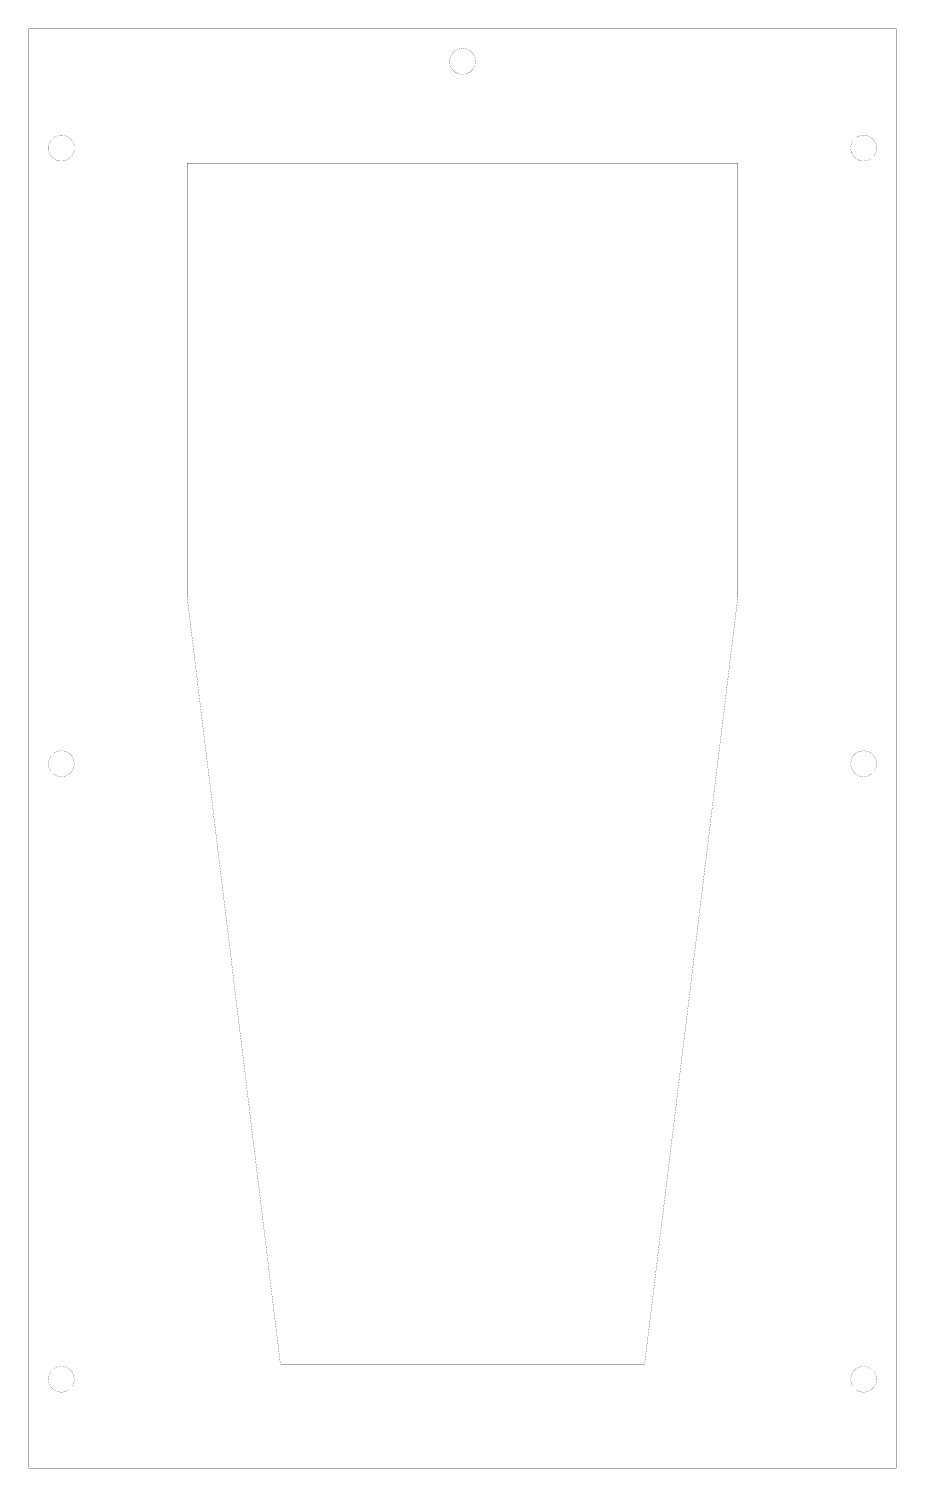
# Model space of a CAD drawing. Extents: x 0 to 7.9, y 0 to 13.1.
import ezdxf

# ---------------------------------------------------------------- set-up
doc = ezdxf.new("R2010")
doc.units = 0
doc.layers.get('0').update_dxf_attribs({"linetype": 'CONTINUOUS'})

msp = doc.modelspace()

# ---------------------------------------------------------------- linework, layer by layer
at = {"color": 5, "const_width": 0.001488}
for points in [[(7.91342, 0.039334), (0.039388, 0.039334), (0.039388, 13.1102), (7.91342, 13.1102), (7.91342, 0.039334)], [(3.86393, 12.8515), (3.85813, 12.8149), (3.86393, 12.7784), (3.88075, 12.7454), (3.9069, 12.7193), (3.93983, 12.7025), (3.9764, 12.6968), (3.99983, 12.7005), (4.01292, 12.7025), (4.04585, 12.7193), (4.072, 12.7454), (4.08882, 12.7784), (4.09462, 12.8149), (4.08882, 12.8515), (4.072, 12.8845), (4.04585, 12.9106), (4.01292, 12.9274), (3.99983, 12.9294), (3.9764, 12.9332), (3.93983, 12.9274), (3.9069, 12.9106), (3.88075, 12.8845), (3.86393, 12.8515)], [(0.447103, 11.991), (0.452203, 12.0152), (0.452203, 12.0399), (0.451878, 12.0416), (0.447103, 12.0641), (0.437011, 12.0867), (0.422472, 12.1066), (0.404135, 12.1232), (0.382704, 12.1355), (0.359213, 12.1432), (0.334636, 12.1458), (0.310058, 12.1432), (0.286567, 12.1355), (0.265136, 12.1232), (0.246799, 12.1066), (0.23226, 12.0867), (0.222222, 12.0641), (0.217449, 12.0416), (0.217068, 12.0399), (0.217068, 12.0152), (0.222222, 11.991), (0.23226, 11.9685), (0.246799, 11.9485), (0.265136, 11.932), (0.286567, 11.9195), (0.290853, 11.9182), (0.310058, 11.9119), (0.334636, 11.9094), (0.359213, 11.9119), (0.382704, 11.9195), (0.404135, 11.932), (0.422472, 11.9485), (0.437011, 11.9685), (0.447103, 11.991)], [(7.5816, 11.9151), (7.61811, 11.9094), (7.65462, 11.9151), (7.68761, 11.932), (7.71376, 11.9581), (7.73058, 11.991), (7.73633, 12.0276), (7.7341, 12.0416), (7.73058, 12.0641), (7.71376, 12.0971), (7.68761, 12.1232), (7.65462, 12.14), (7.61811, 12.1458), (7.5816, 12.14), (7.54861, 12.1232), (7.52246, 12.0971), (7.50564, 12.0641), (7.50211, 12.0416), (7.49994, 12.0276), (7.50564, 11.991), (7.52246, 11.9581), (7.54861, 11.932), (7.5816, 11.9151)], [(2.32275, 11.8899), (1.47624, 11.8899), (1.47624, 7.95281), (2.32275, 0.984158), (2.32275, 0.984212), (5.62999, 0.984212), (6.278, 6.31885), (6.47646, 7.95281), (6.47646, 11.8899), (2.32275, 11.8899)], [(0.430122, 6.36751), (0.445367, 6.39751), (0.446886, 6.40044), (0.452692, 6.43696), (0.446886, 6.47353), (0.430122, 6.50646), (0.403971, 6.53267), (0.371039, 6.54949), (0.334581, 6.55528), (0.298014, 6.54949), (0.265136, 6.53267), (0.238986, 6.50646), (0.222222, 6.47353), (0.216417, 6.43696), (0.222222, 6.40044), (0.223742, 6.39751), (0.238986, 6.36751), (0.265136, 6.34142), (0.298014, 6.3246), (0.334581, 6.31885), (0.371039, 6.3246), (0.403971, 6.34142), (0.430122, 6.36751)], [(7.71376, 6.36751), (7.729, 6.39751), (7.73058, 6.40044), (7.73633, 6.43696), (7.73058, 6.47353), (7.71376, 6.50646), (7.68767, 6.53267), (7.65474, 6.54949), (7.61817, 6.55528), (7.58171, 6.54949), (7.54878, 6.53267), (7.52263, 6.50646), (7.50586, 6.47353), (7.50006, 6.43696), (7.50586, 6.40044), (7.50738, 6.39751), (7.52263, 6.36751), (7.54878, 6.34142), (7.58171, 6.3246), (7.61817, 6.31885), (7.65474, 6.3246), (7.68767, 6.34142), (7.71376, 6.36751)], [(0.371039, 0.958931), (0.334581, 0.964681), (0.298014, 0.958931), (0.265136, 0.942111), (0.238986, 0.915961), (0.238336, 0.91466), (0.222222, 0.883029), (0.216417, 0.846463), (0.222222, 0.80995), (0.238986, 0.777018), (0.265136, 0.750868), (0.298014, 0.73405), (0.334581, 0.72819), (0.371039, 0.73405), (0.403971, 0.750868), (0.430122, 0.777018), (0.446886, 0.80995), (0.452692, 0.846463), (0.446886, 0.883029), (0.430772, 0.91466), (0.430122, 0.915961), (0.403971, 0.942111), (0.371039, 0.958931)], [(7.65474, 0.958931), (7.61817, 0.964681), (7.58171, 0.958931), (7.54878, 0.942111), (7.52263, 0.915961), (7.52197, 0.91466), (7.50586, 0.883029), (7.50006, 0.846463), (7.50586, 0.80995), (7.52263, 0.777018), (7.54878, 0.750868), (7.58171, 0.73405), (7.61817, 0.72819), (7.65474, 0.73405), (7.68767, 0.750868), (7.71376, 0.777018), (7.73058, 0.80995), (7.73633, 0.846463), (7.73058, 0.883029), (7.71446, 0.91466), (7.71376, 0.915961), (7.68767, 0.942111), (7.65474, 0.958931)]]:
    msp.add_lwpolyline(points, close=True, dxfattribs=at)

doc.saveas('drawing.dxf')
